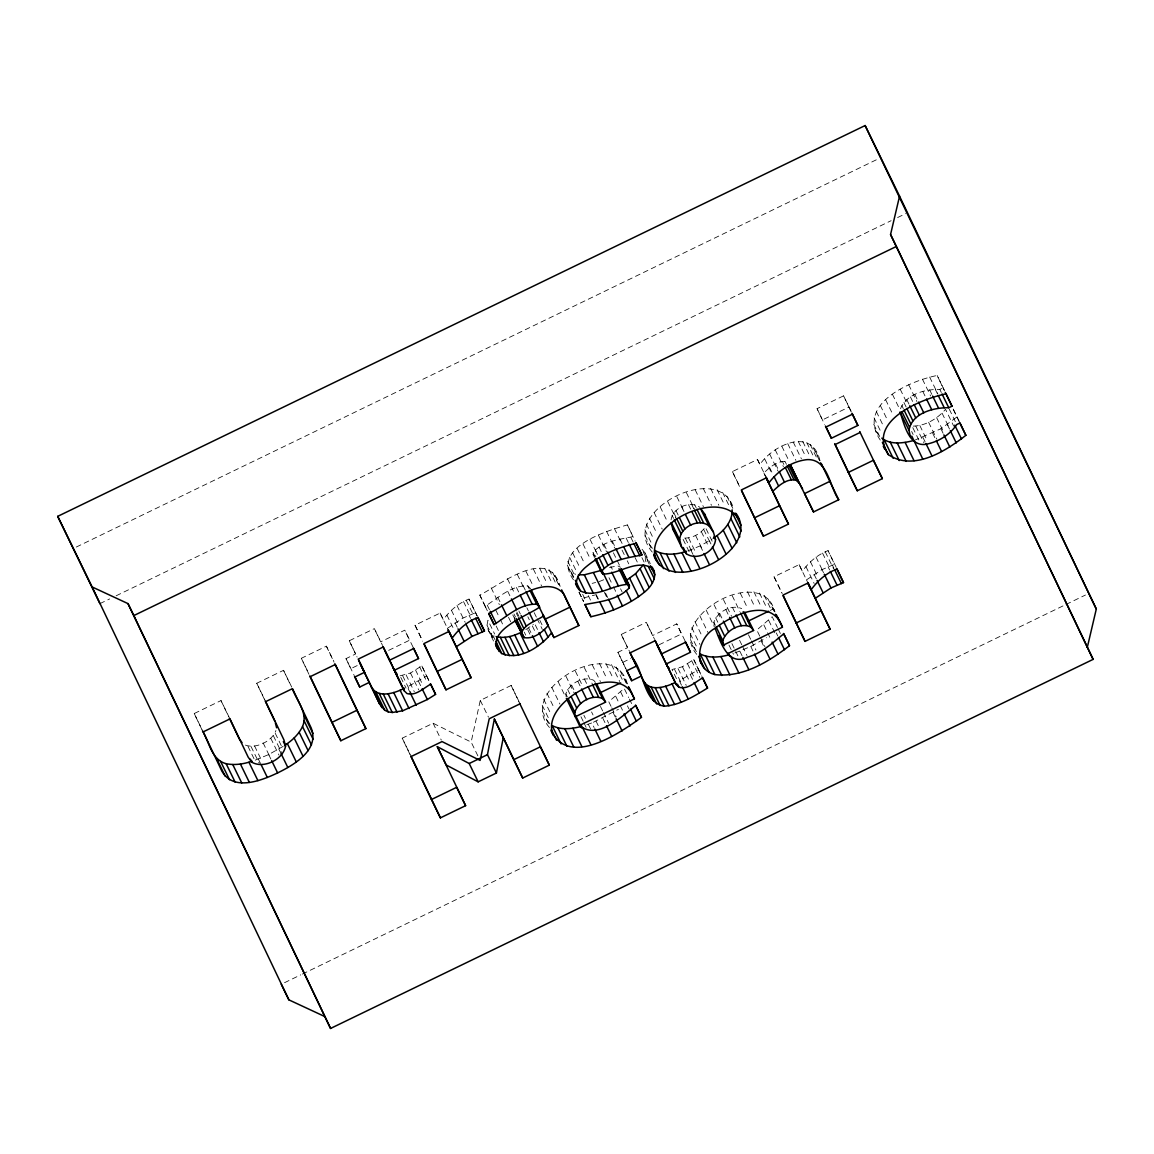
<?xml version="1.0" encoding="UTF-8"?>
<svg xmlns="http://www.w3.org/2000/svg" width="1154" height="1154" viewBox="0 0 1154 1154"><rect width="100%" height="100%" fill="white"/><g stroke="black" fill="none" stroke-linecap="round" stroke-linejoin="round"><path stroke-width="0.75" stroke-dasharray="5 3.75" d="M880.257 440.063C855.979 404.232 909.958 380.806 937.149 375.483L944.607 390.773M594.353 557.613L593.041 552.506C602.85 540.981 619.251 539.596 632.955 536.61L627.387 524.911C605.533 531.1 549.78 548.438 574.043 580.606M649.212 564.191L641.754 548.9L645.086 552.997L645.389 560.483L646.875 563.541M493.551 641.047L488.33 630.344L487.002 625.252L487.94 620.289L494.648 634.051M477.857 755.841L471.149 742.08L480.28 700.406L511.15 685.462L519.358 702.281M671.065 519.863C672.609 507.875 690.164 499.971 700.002 507.428M652.27 552.102C617.534 511.914 718.322 460.475 733.107 507.313M245.456 745.123C256.289 749.018 271.983 741.257 275.936 730.54M549.448 727.496C515.261 688.794 615.27 633.2 627.473 684.495M696.727 654.332C665.05 616.842 761.972 562.979 774.752 611.332M566.167 696.944L565.835 693.915C569.254 683.543 583.347 675.595 593.675 680.254L595.637 682.605M714.196 625.295L713.864 622.28C717.283 611.894 731.376 603.946 741.69 608.605M900.509 408.747C906.554 393.889 925.162 389.143 939.818 389.403L943.049 387.845L937.149 375.483M689.14 551.727L682.432 537.966C691.073 538.947 700.478 534.288 705.253 527.075L712.71 542.366M477.222 615.904L469.014 599.085C458.484 603.037 449.815 610.697 443.251 619.712L440.092 613.077L415.022 625.208L422.624 641.162M836.246 567.451L828.053 550.631C817.522 554.584 808.839 562.243 802.275 571.259L799.116 564.638L774.06 576.769L781.662 592.723M819.903 460.46C812.055 426.446 772.632 445.228 759.909 464.572L757.471 459.465L732.401 471.597L740.002 487.551M913.304 426.114C925.739 425.797 937.567 418.613 945.53 409.338L953.723 426.143M611.014 706.291L608.778 701.704L624.199 688.39L628.67 697.564M759.779 636.171L756.793 630.055L772.214 616.741L777.435 627.444M763.89 472.938L765.376 475.996L763.89 472.938C769.877 467.182 778.229 459.754 787.172 461.874M959.234 421.426L952.526 407.665L956.926 416.969L940.899 428.754L915.252 439.991M525.791 629.651L533.379 624.357M487.363 610.827L485.127 606.239C498.139 598.032 511.28 585.136 527.753 585.886L530.638 588.771M400.049 675.826L410.492 673.042L421.787 665.844L429.98 682.663M676.475 678.696L672.003 669.522L682.447 666.738L693.742 659.54L701.935 676.359M447.377 628.367L462.999 618.068L475.52 612.716L469.014 599.085M806.401 579.914L822.023 569.614L834.544 564.263L828.053 550.631M687.856 550.862L700.276 545.856L711.989 539.178M255.236 760.14L268.68 754.557L283.119 746.393M485.127 606.239L479.804 595.075C499.812 585.179 548.583 545.337 560.137 586.405M593.416 722.245L618.457 709.306M734.896 652.962L750.792 646.485L766.487 637.657M410.334 693.092L407.348 686.976L426.634 676.028L421.787 665.844M681.538 685.26L679.302 680.672L698.588 669.724L693.742 659.54M76.308 547.039L878.872 158.574M99.908 603.643L109.644 598.94M116.121 595.796L891.133 220.688M897.61 217.543L905.717 213.62M308.969 674.325L301.324 658.299L326.394 646.168L333.852 661.458M843.574 395.836L848.926 407.088L822.427 419.912L817.075 408.66L843.574 395.836L851.032 411.127M201.69 729.198L194.233 713.533L221.005 700.565L229.213 717.384M264.338 699.223L256.736 683.269L283.523 670.315L291.731 687.12M357.177 665.584L350.787 668.685L345.998 658.631L355.591 653.986L349.287 640.758L374.358 628.627L382.551 645.447M412.988 646.99L404.78 630.171L380.647 641.855L374.358 628.627M388.667 650.351L409.569 640.225L404.78 630.171M409.915 754.327L402.227 738.185L433.096 723.241L471.149 742.08M625.713 668.498L617.938 652.327L627.545 647.683L621.241 634.455L646.298 622.323L654.506 639.143M684.942 640.686L676.734 623.867L652.601 635.551L646.298 622.323M622.727 662.382L630.733 658.501M659.006 644.826L681.524 633.921L676.734 623.867M770.266 610.437L773.497 608.879L771.016 603.686M284.519 982.703L300.732 974.856M302.362 974.077L1064.392 605.244M1066.007 604.451L1085.467 595.031M599.099 581.616L604.047 579.64M586.881 724.611L591.858 722.923L594.094 727.51M579.019 592.276L581.933 598.378L594.642 595.06M592.146 583.376L595.623 582.496M609.5 567.638L617.477 565.705L620.491 567.234M595.897 556.127L592.853 554.555M568.071 568.374L571.591 572.673L575.63 574.259M488.33 630.344L490.19 633.128L495.066 636.142M549.867 723.731L544.241 716.793M652.472 548.381L647.048 541.399M515.174 619.265L512.607 614.664L514.843 619.251M875.785 430.889L879.377 436.255M692.256 645.158L695.617 650.236M943.049 387.845L944.535 390.903M956.926 416.969L959.162 421.556M939.818 389.403L941.318 392.461M949.295 409.223L956.017 422.984M929.648 377.055L937.841 393.875M935.274 389.374L937.51 393.961M942.082 413.204L949.54 428.495M947.319 424.557L949.554 429.144M929.648 389.864L932.62 395.981M922.421 379.147L930.614 395.966M936.63 417.661L944.087 432.952M922.782 391.394L925.768 397.51M940.899 428.754L943.135 433.341M914.833 394.495L917.084 399.082M928.624 422.306L936.817 439.126M932.634 433.139L935.62 439.256M908.674 384.7L916.882 401.52M910.434 396.933L913.405 403.049M919.825 425.509L927.282 440.799M906.784 399.587L909.02 404.174M900.207 389.23L907.664 404.52M922.926 437.395L925.162 441.982M915.814 426.143L924.008 442.948M903.914 402.457L906.15 407.045M912.8 427.644L919.522 441.405M901.822 405.544L903.308 408.603M911.66 431.481L913.146 434.539M892.403 394.279L899.86 409.569M885.637 399.717L893.095 415.007M880.286 405.4L887.743 420.676M876.333 411.516L883.791 426.807M874.054 417.835L881.512 433.125M873.766 424.311L879.737 436.544M848.926 407.088L851.162 411.675M817.075 408.66L824.663 424.499M813.123 447.492L819.095 459.725M810.238 444.593L816.945 458.354M806.776 442.588L814.234 457.878M802.751 441.477L810.195 456.768M798.193 441.275L805.651 456.566M793.187 441.982L801.381 458.802M787.706 443.598L795.914 460.417M781.777 446.122L789.235 461.412M784.951 461.297L786.451 464.355M782.369 461.427L783.869 464.485M832.467 565.272L833.967 568.331M825.269 551.828L833.476 568.633M775.214 449.829L783.407 466.649M822.528 553.098L829.986 568.388M828.11 566.845L829.596 569.903M775.531 463.908L778.517 470.024M769.66 454.07L777.868 470.89M816.008 557.093L823.466 572.37M822.023 569.614L823.523 572.673M769.617 467.572L773.353 475.217M764.713 458.96L772.156 474.236M810.454 561.782L817.912 577.072M814.075 574.274L816.311 578.861M757.471 459.465L765.679 476.285M805.954 566.672L814.161 583.491M799.116 564.638L807.497 581.962M732.401 471.597L739.858 486.887M774.06 576.769L782.253 593.574M726.861 496.105L732.819 508.337M722.519 492.282L729.227 506.043M717.124 489.729L724.568 505.019M773.497 608.879L774.983 611.937M768.045 598.94L774.002 611.173M764.193 595.377L771.651 610.668M710.648 488.445L718.841 505.264M778.185 628.973L780.421 633.56M759.476 592.997L766.934 608.288M776.281 632.911L777.782 635.969M768.723 620.405L776.18 635.695M753.894 591.8L761.351 607.076M703.276 488.474L711.484 505.293M763.833 624.848L771.377 640.571M747.475 591.814L754.932 607.105M695.198 489.859L703.392 506.678M740.248 593.113L747.705 608.403M760.529 637.7L765.001 646.875M694.65 504.63L696.136 507.688M761.178 641.018L763.414 645.605M686.385 492.599L694.593 509.419M691.592 504.298L693.828 508.885M709.45 540.909L710.936 543.967M703.695 529.426L711.152 544.702M688.491 504.644L690.727 509.231M701.343 531.706L708.801 546.996M732.213 595.68L739.873 611.548M748.47 634.772L750.706 639.359M751.456 640.888L755.928 650.063M732.386 607.292L735.372 613.409M750.792 646.485L753.764 652.601M676.864 496.71L684.322 512.001M681.798 507.053L684.033 511.626M695.573 535.413L703.031 550.703M700.276 545.856L702.526 550.444M723.385 599.517L731.593 616.337M725.866 609.716L728.852 615.832M739.57 640.282L741.806 644.87M742.556 646.399L747.027 655.573M675.984 510.587L678.97 516.703M688.563 537.894L696.021 553.184M673.792 512.722L676.028 517.309M667.762 501.615L675.97 518.434M685.346 538.269L692.804 553.559M690.784 549.939L693.02 554.526M739.873 651.274L742.109 655.861M672.061 515.304L673.561 518.362M719.663 613.495L722.635 619.611M713.98 604.581L721.438 619.871M731.924 643.629L737.882 655.861M715.639 617.765L718.625 623.881M728.982 645.086L733.454 654.26M660.146 506.808L667.603 522.098M713.864 622.28L715.35 625.338M706.104 609.961L714.312 626.766M654.015 512.289L662.208 529.109M699.771 615.63L707.965 632.435M649.356 518.059L656.814 533.336M694.953 621.588L702.411 636.878M646.283 523.945L653.741 539.235M644.884 529.801L652.342 545.092M691.751 627.646L699.944 644.466M645.129 535.615L651.794 549.535M690.236 633.604L697.68 648.88M690.395 639.431L696.367 651.664M645.086 552.997L650.308 563.7M645.937 556.502L649.659 564.147M698.588 669.724L701.56 675.84M627.387 524.911L635.19 541.197M641.898 557.613L644.134 562.2M691.592 660.578L699.786 677.398M630.949 537.591L633.185 542.178M626.132 538.009L628.367 542.596M687.467 663.694L694.924 678.985M635.061 557.555L637.311 562.128M690.38 674.888L693.366 681.004M619.9 538.976L622.136 543.563M682.447 666.738L689.904 682.028M614.317 528.373L621.775 543.664M622.035 550.083L624.271 554.67M627.257 560.786L628.742 563.844M678.062 668.599L686.255 685.418M612.197 541.038L615.183 547.155M674.628 669.479L682.086 684.769M606.542 531.244L614.736 548.063M613.409 552.809L620.131 566.571M603.96 544.371L606.946 550.487M598.32 534.922L606.514 551.742M610.798 566.21L612.298 569.268M620.578 588.785L622.064 591.843M599.056 547.068L602.042 553.184M595.262 549.895L598.248 556.012M608.98 577.678L612.716 585.323M613.466 586.852L616.438 592.954M590.04 539.307L597.498 554.598M593.041 552.506L595.276 557.093M582.972 543.88L590.43 559.171M605.533 593.055L607.769 597.642M604.321 592.319L607.307 598.436M621.241 634.455L629.435 651.274M577.173 548.467L584.631 563.758M596.229 594.642L599.214 600.758M595.637 594.526L598.623 600.643M572.701 552.954L580.159 568.244M617.938 652.327L626.146 669.147M569.586 557.281L577.043 572.572M588.324 595.637L591.295 601.753M567.768 561.349L575.226 576.639M626.968 683.572L623.001 675.321M620.03 670.589L626.737 684.336M582.669 594.353L586.391 601.999M571.591 572.673L574.577 578.789M567.263 565.071L573.971 578.832M616.178 667.026L623.636 682.302M579.106 592.29L583.578 601.465L581.933 598.378M629.42 699.093L631.656 703.68M611.461 664.632L619.669 681.451M620.708 692.054L624.429 699.699M627.415 705.815L628.901 708.873M605.879 663.435L613.337 678.725M615.818 696.497L619.539 704.142M620.289 705.671L624.011 713.316M599.46 663.463L606.917 678.754M552.506 572.182L559.214 585.943M549.145 569.744L555.867 583.506M592.233 664.762L600.426 681.581M544.861 568.403L552.319 583.693M611.764 707.82L616.236 716.995M613.163 712.667L615.399 717.254M539.639 568.172L547.097 583.462M584.198 667.329L592.406 684.134M600.455 706.421L602.691 711.008M603.427 712.537L608.648 723.241M533.364 569.066L541.572 585.886M584.371 678.941L587.357 685.058M602.763 718.12L605.749 724.236M575.37 671.166L582.828 686.442M525.907 571.143L533.364 586.434M577.851 681.365L580.837 687.481M591.555 711.931L593.041 714.99M596.027 721.106L599.013 727.222M527.753 585.886L529.253 588.944M523.094 585.612L525.33 590.199M571.634 685.144L574.62 691.26M539.841 620.333L543.563 627.978M517.295 574.403L524.753 589.694M565.965 676.23L574.158 693.049M534.158 612.615L536.408 617.202M537.144 618.732L542.366 629.435M583.895 715.264L585.395 718.322M588.381 724.438L590.617 729.025M567.624 689.4L570.61 695.516M580.967 716.735L583.203 721.322M583.938 722.851L586.174 727.438M535.297 624.963L538.283 631.079M526.873 607.754L528.359 610.812M516.444 587.473L519.43 593.589M565.835 693.915L567.335 696.973M527.84 616.741L529.34 619.799M532.326 625.915L535.297 632.031M558.089 681.596L565.547 696.886M507.486 578.832L514.944 594.122M528.691 628.05L531.677 634.166M518.896 611.014L520.382 614.072M527.695 629.666L529.931 634.253M507.688 591.266L510.674 597.383M516.819 611.995L519.055 616.582M516.357 613.264L517.857 616.323M551.742 687.265L559.95 704.084M524.248 632.103L525.734 635.162M513.977 613.957L515.477 617.015M546.938 693.237L554.382 708.527M508.525 617.289L510.76 621.876M497.749 597.224L500.721 603.34M491.142 587.79L499.336 604.609M543.722 699.295L551.179 714.586M495.859 610.278L499.581 617.924M500.331 619.453L503.317 625.569M542.207 705.238L549.665 720.529M542.38 711.08L549.823 726.472M487.276 605.201L489.512 609.788M496.177 626.031L498.413 630.618M479.804 595.075L487.262 610.365M492.816 635.219L495.052 639.806M487.002 625.252L494.46 640.542M490.19 633.128L493.926 640.773M475.52 612.716L477.006 615.774M466.245 600.268L473.703 615.558M463.504 601.551L470.962 616.842M469.087 615.298L470.572 618.356M456.984 605.547L465.192 622.352M451.416 610.235L458.874 625.526M455.037 622.727L457.272 627.314M446.93 615.125L454.373 630.416M440.092 613.077L447.723 628.887M480.28 700.406L488.488 717.211M415.022 625.208L422.479 640.499M426.634 676.028L429.62 682.144M419.638 666.882L427.095 682.173M415.527 669.998L422.984 685.288M418.426 681.192L421.412 687.308M410.492 673.042L418.7 689.861M433.096 723.241L441.29 740.06M406.107 674.902L414.3 691.722M402.674 675.782L410.882 692.602M400.799 677.355L406.02 688.058M402.227 738.185L410.435 754.99M349.287 640.758L357.076 657.044M345.998 658.631L354.191 675.451M301.324 658.299L308.782 673.59M256.736 683.269L264.944 700.089M275.243 733.28L282.701 748.571M273.397 735.79L281.59 752.61M278.879 749.148L281.114 753.735M270.757 738.228L278.951 755.048M263.098 742.859L270.555 758.149M268.68 754.557L270.916 759.144M254.587 746.018L262.045 761.294M258.381 759.087L260.616 763.674M251.038 746.523L259.246 763.342M247.966 746.335L254.673 760.082M194.233 713.533L202.426 730.352M815.431 451.286L819.96 460.792M554.915 575.702L559.416 585.15M511.15 685.462L519.603 703.219M326.394 646.168L334.025 662.194M283.523 670.315L290.981 685.966M221.005 700.565L228.607 716.519M730.121 501.197L732.011 506.923"/><path stroke-width="1.5" d="M651.794 566.758C658.718 575.558 651.895 586.29 644.495 592.089C629.132 604.754 610.178 612.442 590.877 616.726L585.064 604.523C600.195 601.652 618.054 599.979 629.276 587.848L629.435 585.583L621.241 568.763M654.029 571.345L650.697 567.249C634.7 559.935 618.818 574.158 602.936 574.072L596.027 558.623M908.963 430.312C911.948 412.973 933.586 407.449 948.761 407.751L951.992 406.194L946.107 393.831C921.195 398.909 866.582 420.95 888.32 454.604C913.218 471.611 945.386 451.416 965.869 435.318L959.984 422.955L956.753 424.513C949.583 435.289 937.423 442.444 924.758 444.478C908.357 445.617 904.231 423.907 900.019 411.964L908.963 430.312L910.434 436.803M478.145 781.849L469.202 763.515L437.294 746.667L446.237 765.001L478.145 781.849L496.408 773.021L487.464 754.673L494.359 719.029L522.69 778.041L549.318 765.145L519.603 703.219M496.408 773.021L503.317 737.377M681.74 547.385L679.677 539.726C680.326 526.888 698.603 518.016 708.945 525.777L713.403 532.066L715.538 539.524C714.658 552.189 696.655 561.118 686.226 553.66L681.74 547.385L672.796 529.037L671.138 522.906M57.7 516.357L92.132 586.953L127.993 603.614L330.549 1028.459L1093.126 659.367L890.556 234.522L899.557 196.151L865.125 125.541L57.7 516.357L99.908 603.643M1087.299 647.408L1096.3 609.038L899.557 196.151M713.273 538.312C722.808 531.965 732.66 522.098 732.141 509.823M653.755 555.161C668.31 597.916 763.054 551.309 736.079 513.429M285.572 746.148C283.192 759.476 263.776 769.069 251.889 762.246L248.197 757.183L229.963 718.913L203.176 731.881L221.842 771.06C233.353 791.658 261.266 780.695 277.624 772.906C294.054 764.9 319.918 749.783 311.118 727.799L292.467 688.649L265.694 701.618L283.927 739.887L285.572 746.148L283.336 741.56M284.533 745.484C291.904 740.724 298.655 734.55 302.521 726.558C308.334 713.215 296.866 700.911 292.481 689.097M522.055 635.234L521.55 632.998C524.637 623.694 536.408 621.169 543.592 615.875L548.179 625.526C542.423 632.248 533.494 639.374 524.118 637.599L514.597 619.943M574.793 712.263C578.212 701.892 592.305 693.943 602.619 698.603L605.576 702.137L575.283 716.793L574.793 712.263L568.071 698.502M722.808 640.614C726.227 630.243 740.32 622.294 750.648 626.954L753.591 630.488L723.298 645.144L722.808 640.614L716.1 626.867M625.367 581.111L635.551 573.74L643.485 564.753L652.428 583.102M548.035 637.152L551.598 632.695L553.934 637.585L578.861 625.526L563.859 594.05C545.453 571.98 506.433 605.259 488.748 613.423L494.071 624.588C507.082 616.366 520.223 603.47 536.711 604.22L539.596 607.119C527.969 615.789 480.569 632.089 501.759 653.568C518.434 660.247 536.725 648.952 548.035 637.152L544.313 629.507M808.247 583.491L811.233 589.607C817.797 580.592 826.466 572.932 836.996 568.98L843.502 582.611L830.981 587.963L815.344 598.262L830.115 629.247L805.045 641.379L783.177 595.911M601.984 570.841C611.808 559.315 628.209 557.945 641.912 554.959L636.33 543.26C618.183 547.328 600.469 554.814 586.117 566.816C579.337 572.254 571.389 583.881 580.534 591.021C596.503 598.522 612.457 584.674 628.31 584.4L629.435 585.583M765.867 476.804L768.852 482.92C778.07 470.774 791.702 461.225 807.136 459.624C828.226 458.628 829.538 487.075 838.727 499.74L813.527 511.943L804.583 493.595L829.784 481.391L821.475 463.966M741.532 490.738L763.4 536.206L788.456 524.075L772.834 491.287C778.82 485.531 787.172 478.102 796.116 480.223L799.534 483.613L802.593 488.993M715.062 628.295C697.42 637.614 691.881 668.642 714.874 674.571C742.44 677.917 768.434 661.906 789.495 645.706L783.811 633.806C772.747 642.59 762.044 653.135 747.778 657.102C727.914 667.012 720.644 642.028 715.105 628.324C732.732 614.39 771.709 596.503 782.441 627.213L727.51 653.799M550.948 730.554C569.066 767.857 619.352 733.482 641.465 717.355L635.796 705.455C621.429 716.533 597.584 740.652 579.496 725.448L566.34 698.444M456.32 646.716L471.943 636.417L484.464 631.065L477.972 617.433C467.442 621.386 458.758 629.045 452.195 638.061L449.036 631.426L423.98 643.557L446.021 689.832L471.077 677.701L448.113 629.896L471.077 677.701M427.384 699.526L435.577 694.376L430.731 684.192C423.46 688.072 415.988 696.165 406.987 693.554L404.289 690.857L383.301 646.976L358.23 659.107L364.534 672.335L354.942 676.98L359.731 687.019L369.323 682.389L360.38 664.04L379.637 704.012L384.758 710.258L388.206 711.874L392.273 712.494L402.631 710.821L427.384 699.526L422.162 688.837M632.334 657.737C644.019 671.267 643.341 702.642 664.214 706.19C680.153 705.166 694.232 696.107 707.532 688.072L702.685 677.888C695.415 681.769 687.928 689.861 678.941 687.25L676.244 684.553L666.334 663.939L690.467 652.27L685.678 642.215L661.545 653.9L654.837 640.138M330.549 1028.459L133.821 615.572L896.384 246.466L890.556 234.522M831.385 438.26L857.869 425.437L852.517 414.185L826.019 427.009L831.385 438.26L825.413 426.028M860.293 432.375L835.236 444.506L857.278 490.767L882.348 478.636L859.716 431.567M402.198 686.644L394.394 670.258L418.527 658.573L413.738 648.519L389.605 660.203L382.883 646.442M340.819 740.738L310.282 676.633L335.338 664.502L365.89 728.607L340.819 740.738L331.876 722.404L356.932 710.273L334.79 663.795M446.021 689.832L437.063 671.484L462.134 659.352M561.666 589.867L569.903 607.177L544.991 619.251L542.654 614.346L553.934 637.585M754.456 517.857L779.513 505.726L766.126 477.626M857.278 490.767L848.334 472.419L873.39 460.287L882.348 478.636M520.093 703.81L489.238 718.74L480.093 760.428L442.04 741.589L411.17 756.519L440.41 817.869L465.61 805.665L437.294 746.667M811.233 589.607L808.074 582.972L783.003 595.103L805.045 641.379M599.633 693.035L620.621 682.865M747.648 621.386L768.651 611.216M626.463 670.027L631.685 680.716L641.278 676.071L629.781 652.27M469.202 763.515L487.464 754.673M579.496 725.448L634.426 698.862L628.959 687.553M440.41 817.869L431.452 799.52L456.667 787.316L465.61 805.665M522.69 778.041L513.732 759.693L540.375 746.797L549.318 765.145M796.101 623.03L821.158 610.899L807.872 583.015M370.679 685.664C376.954 699.223 394.293 693.338 404.448 688.274M642.634 679.36C648.505 692.357 665.093 687.481 674.96 682.605M496.191 636.619C504.269 638.595 512.679 636.344 520.007 632.854L528.965 651.202M202.44 730.77C209.307 741.964 211.37 759.794 226.141 763.703C234.81 765.491 243.811 764.02 252.106 761.207M578.457 574.793L584.313 574.822L601.84 570.264M663.593 568.633L654.635 550.285C664.271 555.925 676.215 554.699 686.399 551.309M881.815 438.131C890.83 445.156 903.423 443.15 913.723 440.511M709.119 672.277L700.175 653.929C708.917 658.458 719.216 657.362 728.434 654.982M561.104 743.926L552.146 725.577C561.392 730.381 572.24 728.794 581.904 726.299M281.273 984.275L288.875 999.854L324.721 1016.515M669.104 668.007L667.3 666.204L657.391 645.605L676.244 684.553M393.254 668.296L397.149 674.311M718.567 635.465L724.467 645.677M242.023 742.642L239.239 738.834L229.372 718.105M672.796 529.037L675.494 532.802M700.882 508.698L704.445 513.718L713.403 532.066M739.065 519.545C719.634 486.974 642.807 524.392 655.991 559.748M631.945 693.669C614.159 661.631 539.408 702.988 553.184 735.141M1096.3 609.038L865.125 125.541M945.285 392.432L951.992 406.194M959.897 423.085L965.869 435.318M942.053 393.99L948.761 407.751M954.776 425.206L961.484 438.967M938.245 395.49L944.217 407.723M950.305 430.673L956.262 442.905M932.62 395.981L938.591 408.213M926.518 399.039L931.74 409.728M943.885 434.87L949.843 447.103M918.57 402.14L923.791 412.843M936.356 440.785L941.577 451.488M914.156 404.578L919.377 415.281M909.77 405.703L915.728 417.936M925.912 443.511L931.884 455.743M906.9 408.574L912.857 420.806M904.058 410.132L910.766 423.893M901.995 411.805L909.453 427.095M911.761 436.082L922.666 458.859M905.125 442.429L914.069 460.763M897.249 443.021L906.193 461.369M890.268 442.213L899.226 460.561M884.267 439.991L893.21 458.34M882.363 442.371L888.32 454.604M883.243 446.18L884.729 449.238M851.912 413.204L857.869 425.437M820.581 462.783L822.081 465.827M829.784 481.391L838.727 499.74M799.534 483.613L790.591 465.264L813.527 511.943M788.658 464.932L796.116 480.223M787.187 465.87L793.894 479.631M836.78 568.85L843.502 582.611M785.355 467.543L791.327 479.776M834.703 569.86L841.425 583.621M830.346 571.432L837.054 585.193M779.267 471.553L784.489 482.242M824.259 574.202L830.981 587.963M774.089 476.746L778.561 485.921M817.046 580.39L823.018 592.622M766.126 477.525L772.834 491.287M779.513 505.726L788.456 524.075M807.887 582.972L815.344 598.262M821.158 610.899L830.115 629.247M734.997 513.04L740.969 525.272M732.271 512.708L741.214 531.056M730.871 518.55L739.815 536.884M777.724 617.448L779.974 622.035M776.469 614.995L782.441 627.213M775.502 614.231L776.988 617.289M783.523 633.474L789.495 645.706M727.842 524.435L736.786 542.769M778.517 637.498L784.489 649.731M723.226 530.205L732.17 548.554M772.113 642.1L778.084 654.318M717.096 535.701L726.039 554.05M700.738 508.957L708.945 525.777M714.052 536.466L715.538 539.524M696.886 509.217L703.594 522.964M764.914 648.663L770.136 659.367M744.647 612.139L753.591 630.488M694.564 510.414L700.536 522.647M712.422 547.025L718.394 559.257M743.19 611.663L750.648 626.954M692.212 512.289L697.434 522.993M740.623 613.077L746.595 625.309M736.122 614.938L741.344 625.641M754.514 654.13L759.736 664.834M685.519 514.684L690.741 525.387M704.012 553.502L709.234 564.205M729.602 617.361L734.809 628.064M679.72 518.233L684.942 528.936M676.778 518.838L682.735 531.071M693.77 556.055L699.742 568.287M742.859 657.391L748.831 669.623M674.297 519.891L681.019 533.653M723.385 621.14L728.607 631.844M671.469 522.906L679.677 539.726M683.255 547.544L686.226 553.66M719.375 625.41L724.597 636.114M682 552.679L690.943 571.028M730.67 656.179L738.877 672.998M728.203 653.323L729.689 656.381M673.922 554.064L682.865 572.413M720.933 656.597L729.876 674.946M666.536 554.108L675.479 572.442M712.898 657.116L721.841 675.465M660.045 552.824L669.003 571.172M705.931 656.222L714.874 674.571M654.029 554.122L659.251 564.825M698.588 656.352L704.56 668.584M699.713 660.449L701.199 663.492M650.409 565.676L654.881 574.851M685.26 641.566L690.467 652.27M648.375 566.6L654.332 578.832M702.31 677.369L707.532 688.072M635.941 542.726L641.912 554.959M633.935 543.707L639.907 555.925M629.118 544.125L635.089 556.358M640.239 569.081L649.183 587.429M694.102 682.533L699.324 693.222M623.622 546.621L628.843 557.324M635.551 573.74L644.495 592.089M615.919 548.684L621.14 559.387M629.709 578.342L638.652 596.69M682.288 686.789L688.246 699.021M677.456 684.192L678.941 687.25M620.852 569.11L628.31 584.4M627.04 583.26L629.276 587.848M618.962 568.763L626.42 584.054M607.682 552.016L612.904 562.705M672.061 683.904L681.004 702.252M626.189 590.588L631.411 601.292M611.735 572.225L618.443 585.987M602.792 554.713L608.014 565.402M665.627 686.183L674.585 704.517M598.998 557.541L604.206 568.23M617.289 595.276L622.496 605.98M660.045 687.495L668.988 705.83M602.59 571.793L610.783 588.598M596.229 560.31L602.936 574.072M595.103 559.142L601.811 572.903M655.27 687.842L664.214 706.19M608.519 599.171L613.726 609.875M651.217 687.221L660.16 705.57M593.589 572.903L602.532 591.252M647.755 685.606L656.698 703.954M644.898 682.98L653.842 701.329M599.965 602.287L605.186 612.99M584.313 574.822L593.257 593.17M577.736 576.308L585.929 593.127M628.454 686.63L634.426 698.862M575.312 580.318L580.534 591.021M635.508 705.123L641.465 717.355M575.529 583.664L577.014 586.722M584.905 604.494L590.877 616.726M630.502 709.147L636.46 721.38M624.098 713.735L630.07 725.967M569.903 607.177L578.861 625.526M616.149 718.783L622.107 731.016M596.632 683.788L605.576 702.137M595.175 683.312L602.619 698.603M592.608 684.726L598.565 696.958M588.093 686.587L593.315 697.29M606.499 725.765L611.721 736.468M581.573 689.01L586.795 699.713M531.388 590.3L539.596 607.119M548.179 625.526L534.648 597.541L539.235 607.177M529.989 590.473L536.711 604.22M594.844 729.039L600.801 741.272M526.08 591.728L532.052 603.946M575.37 692.789L580.592 703.493M571.345 697.045L576.567 707.748M539.033 632.608L543.505 641.783M529.109 612.341L533.581 621.516M520.18 595.118L525.387 605.821M582.655 727.828L590.848 744.647M575.702 715.797L581.674 728.03M532.427 635.695L537.634 646.384M521.132 615.601L526.354 626.305M511.41 598.912L516.631 609.615M572.918 728.246L581.861 746.58M518.593 617.852L523.815 628.555M516.213 618.544L522.185 630.776M515.925 620.794L518.896 626.896M522.632 634.541L524.118 637.599M515.593 620.78L521.55 632.998M564.869 728.765L573.827 747.114M501.471 604.869L506.693 615.558M514.785 635.075L523.728 653.409M557.916 727.871L566.859 746.22M509.751 636.546L518.709 654.895M551.323 729.53L556.545 740.233M504.933 637.296L513.891 655.645M490.248 611.317L496.22 623.549M488.849 613.885L494.071 624.588M500.331 637.311L509.275 655.66M496.941 638.148L505.135 654.953M495.802 641.336L501.759 653.568M495.412 643.831L499.148 651.476M495.787 645.634L497.273 648.692M477.756 617.303L484.464 631.065M475.679 618.313L482.386 632.075M471.322 619.886L478.03 633.647M465.985 624.184L471.943 636.417M458.023 628.843L463.995 641.076M413.305 647.87L418.527 658.573M430.355 683.673L435.577 694.376M410.334 693.092L416.305 705.325M385.436 651.909L394.394 670.258M395.346 672.508L404.289 690.857M400.106 690.207L409.05 708.556M393.687 692.487L402.631 710.821M388.09 693.799L397.034 712.133M383.316 694.145L392.273 712.494M379.262 693.525L388.206 711.874M375.8 691.91L384.758 710.258M358.577 660.102L364.534 672.335M372.944 689.284L381.887 707.633M354.509 676.331L359.731 687.019M356.932 710.273L365.89 728.607M304.007 715.119L312.965 733.468M304.122 720.832L313.08 739.166M302.521 726.558L311.465 744.907M299.189 732.314L308.132 750.663M294.14 738.026L303.084 756.375M287.375 743.638L296.318 761.986M281.114 753.735L287.836 767.497M271.666 760.674L277.624 772.906M261.367 765.203L267.324 777.435M250.404 759.188L251.889 762.246M248.961 762.26L257.905 780.609M240.436 764.092L249.379 782.441M232.776 764.583L241.734 782.931M226.141 763.703L235.084 782.037M220.602 761.424L229.545 779.772M216.187 757.76L225.145 776.108M127.993 603.614L133.821 615.572M896.384 246.466L1093.126 659.367M834.645 443.699L848.334 472.419M768.852 482.92L766.415 477.814L741.358 489.945L763.4 536.206M661.545 653.9L655.256 640.672L630.185 652.803L636.489 666.031L626.896 670.676L631.685 680.716M641.278 676.071L651.577 697.708M494.359 719.029L513.732 759.693M424.153 644.365L437.063 671.484M410.694 755.942L431.452 799.52M369.323 682.389L379.637 704.012M309.734 675.927L331.876 722.404M265.103 700.81L274.984 721.538M92.132 586.953L288.875 999.854M704.445 513.718L705.31 516.703M275.388 723.111L276.628 727.799"/></g></svg>
